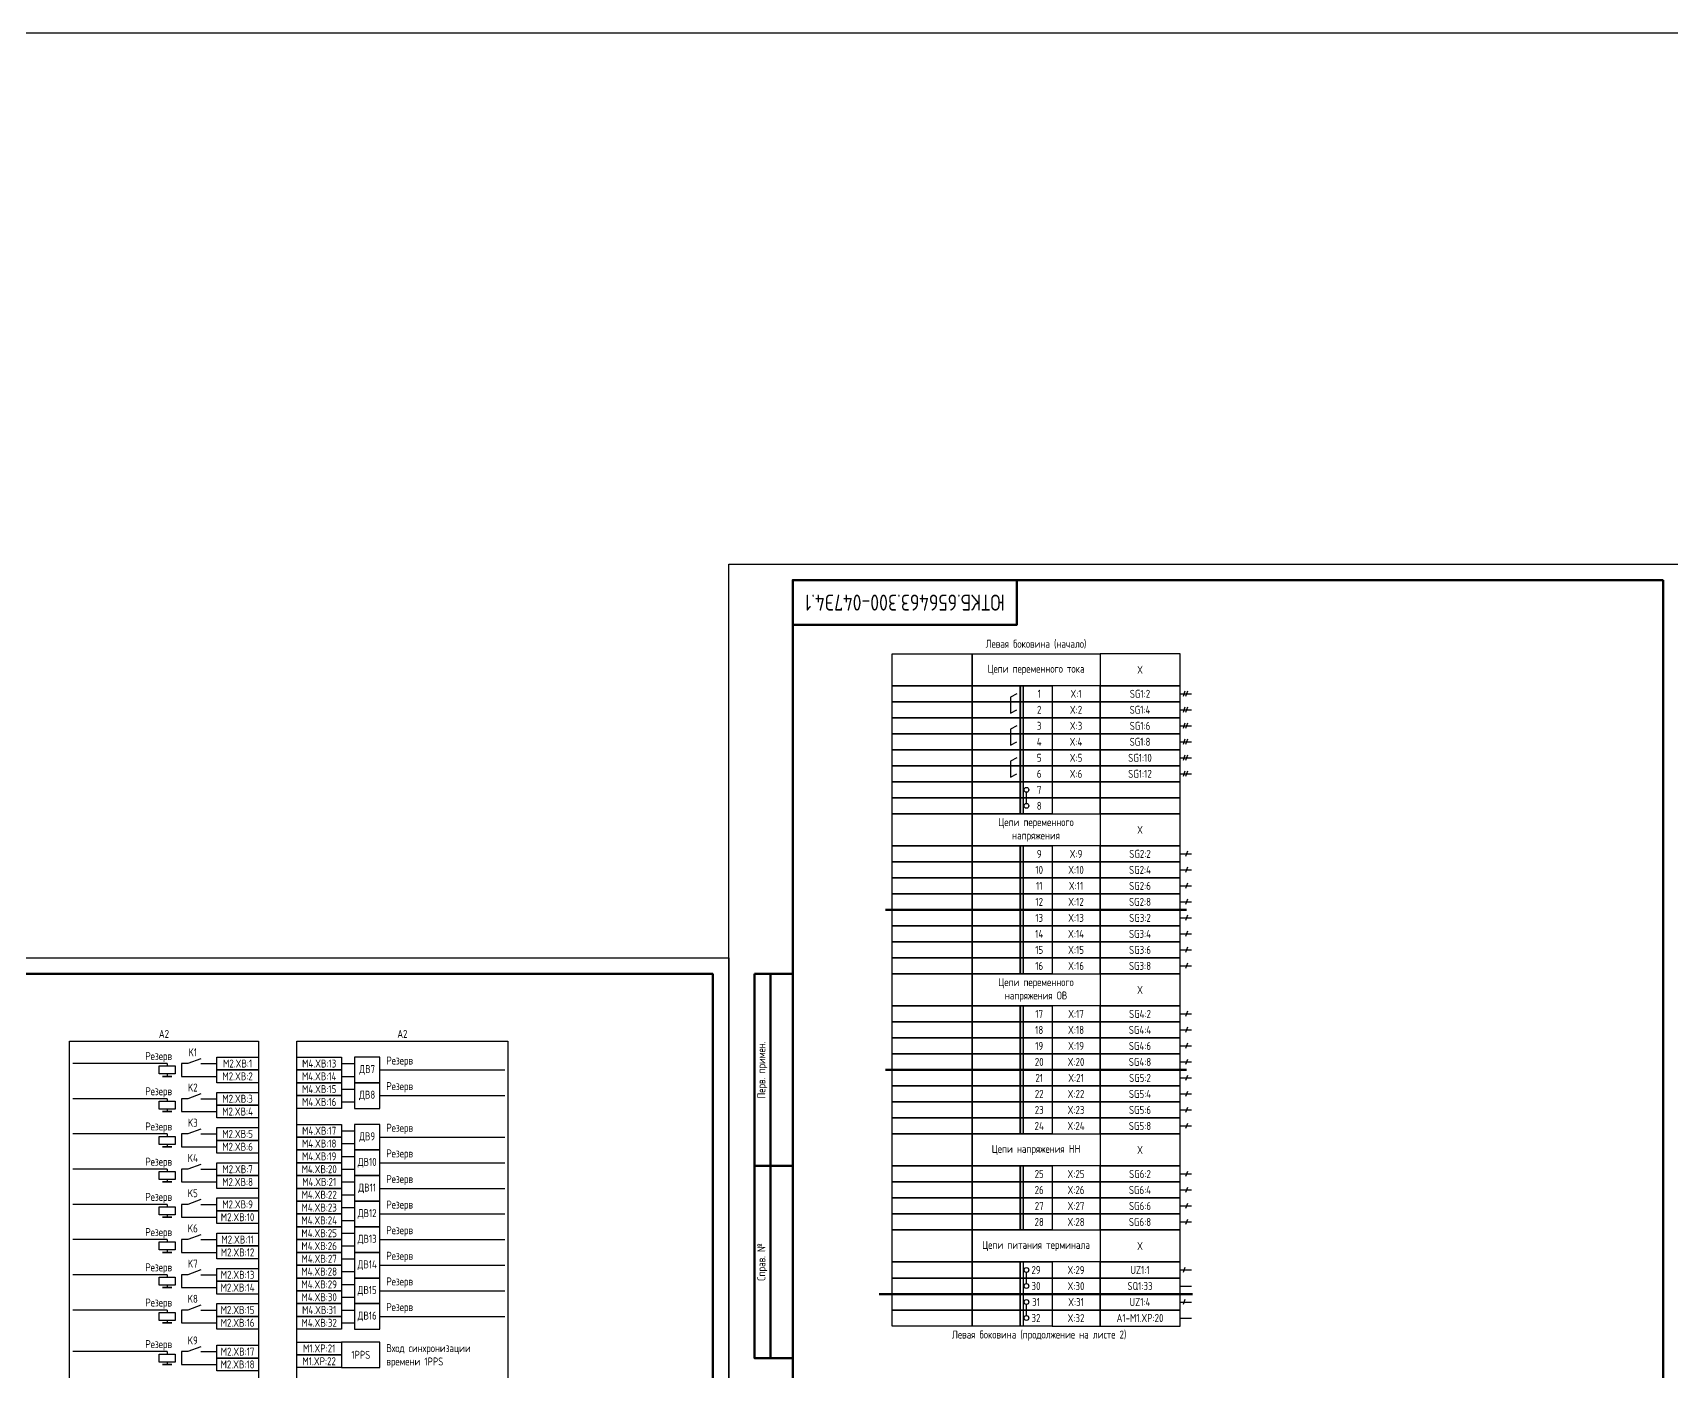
# Model space of a CAD drawing. Header units: millimetres. Extents: x -1036 to 3331, y -90 to 586.
# Drawn here: x 2302 to 2814, y 168 to 586 of the extents above; entities that cross this region are included whole.
import ezdxf

# ---------------------------------------------------------------- set-up
doc = ezdxf.new("R2010")
doc.units = ezdxf.units.MM
doc.styles.add('Gost_type_A', font='GOST_A.TTF')

# ---------------------------------------------------------------- blocks, each defined once
blk = doc.blocks.new('Формат_А3')
blk.add_lwpolyline([(-420, 297), (0, 297), (0, 0), (-420, 0)], close=True)
at = {"lineweight": 50}
blk.add_lwpolyline([(-400, 292), (-5, 292), (-5, 5), (-400, 5)], close=True, dxfattribs=at)
blk = doc.blocks.new('Штамп левый верхний')
at = {"lineweight": 50}
for points in [[(-12, 0), (-7, 0), (-7, -60), (-12, -60)], [(-7, 0), (0, 0), (0, -60), (-7, -60)], [(-12, -60), (-7, -60), (-7, -120), (-12, -120)], [(-7, -60), (0, -60), (0, -120), (-7, -120)]]:
    blk.add_lwpolyline(points, close=True, dxfattribs=at)
at = {"char_height": 2.5, "width": 60, "attachment_point": 5, "rotation": 90, "style": 'Gost_type_A'}
for s, insert in [('Перв. примен.', (-9.5, -30)), ('Справ. №', (-9.5, -90))]:
    blk.add_mtext(s, dxfattribs=dict(at, insert=insert))
blk = doc.blocks.new('Штамп угловой верхний')
at = {"lineweight": 50}
blk.add_lwpolyline([(0, 0), (70, 0), (70, -14), (0, -14)], close=True, dxfattribs=at)

msp = doc.modelspace()

# ---------------------------------------------------------------- hatches: boundary and pattern name
h = msp.add_hatch(color=256)
h.dxf.hatch_style = 1
h.paths.add_polyline_path([(2612, 382), (2611, 382), (2611, 342), (2612, 342)])
h = msp.add_hatch(color=256)
h.dxf.hatch_style = 1
h.paths.add_polyline_path([(2612, 332), (2611, 332), (2611, 292), (2612, 292)])
h = msp.add_hatch(color=256)
h.dxf.hatch_style = 1
h.paths.add_polyline_path([(2612, 282), (2611, 282), (2611, 242), (2612, 242)])
h = msp.add_hatch(color=256)
h.dxf.hatch_style = 1
h.paths.add_polyline_path([(2612, 232), (2611, 232), (2611, 212), (2612, 212)])

# ---------------------------------------------------------------- linework, layer by layer
for p, q in [((2661, 379.5), (2664.62, 379.5)), ((2662.54, 380.31), (2661.96, 378.69)), ((2663.33, 380.31), (2662.75, 378.69)), ((2661, 374.5), (2664.62, 374.5)), ((2662.54, 375.31), (2661.96, 373.69)), ((2663.33, 375.31), (2662.75, 373.69)), ((2661, 369.5), (2664.62, 369.5)), ((2662.54, 370.31), (2661.96, 368.69)), ((2663.33, 370.31), (2662.75, 368.69)), ((2661, 364.5), (2664.62, 364.5)), ((2662.54, 365.31), (2661.96, 363.69)), ((2663.33, 365.31), (2662.75, 363.69)), ((2661, 359.5), (2664.62, 359.5)), ((2662.54, 360.31), (2661.96, 358.69)), ((2663.33, 360.31), (2662.75, 358.69)), ((2661, 354.5), (2664.62, 354.5)), ((2662.54, 355.31), (2661.96, 353.69)), ((2663.33, 355.31), (2662.75, 353.69)), ((2613, 345.25), (2613, 348.75)), ((2661, 329.5), (2664.62, 329.5)), ((2663.33, 330.31), (2662.75, 328.69)), ((2661, 324.5), (2664.62, 324.5)), ((2663.33, 325.31), (2662.75, 323.69)), ((2661, 319.5), (2664.62, 319.5)), ((2663.33, 320.31), (2662.75, 318.69)), ((2661, 314.5), (2664.62, 314.5)), ((2663.33, 315.31), (2662.75, 313.69)), ((2661, 309.5), (2664.62, 309.5)), ((2663.33, 310.31), (2662.75, 308.69)), ((2661, 304.5), (2664.62, 304.5)), ((2663.33, 305.31), (2662.75, 303.69)), ((2661, 299.5), (2664.62, 299.5)), ((2663.33, 300.31), (2662.75, 298.69)), ((2661, 294.5), (2664.62, 294.5)), ((2663.33, 295.31), (2662.75, 293.69)), ((2661, 279.5), (2664.62, 279.5)), ((2663.33, 280.31), (2662.75, 278.69)), ((2661, 274.5), (2664.62, 274.5)), ((2663.33, 275.31), (2662.75, 273.69)), ((2661, 269.5), (2664.62, 269.5)), ((2663.33, 270.31), (2662.75, 268.69)), ((2344.5, 264), (2315, 264)), ((2344.5, 264), (2344.5, 263.25)), ((2399, 264), (2403, 264)), ((2411, 262), (2450, 262)), ((2661, 264.5), (2664.62, 264.5)), ((2663.33, 265.31), (2662.75, 263.69)), ((2344.5, 260.75), (2344.5, 260)), ((2399, 260), (2403, 260)), ((2399, 256), (2403, 256)), ((2661, 259.5), (2664.62, 259.5)), ((2663.33, 260.31), (2662.75, 258.69)), ((2344.5, 253), (2315, 253)), ((2344.5, 253), (2344.5, 252.25)), ((2399, 252), (2403, 252)), ((2411, 254), (2450, 254)), ((2661, 254.5), (2664.62, 254.5)), ((2663.33, 255.31), (2662.75, 253.69)), ((2344.5, 249.75), (2344.5, 249)), ((2661, 249.5), (2664.62, 249.5)), ((2663.33, 250.31), (2662.75, 248.69)), ((2344.5, 242), (2315, 242)), ((2344.5, 242), (2344.5, 241.25)), ((2399, 243), (2403, 243)), ((2411, 241), (2450, 241)), ((2661, 244.5), (2664.62, 244.5)), ((2663.33, 245.31), (2662.75, 243.69)), ((2344.5, 238.75), (2344.5, 238)), ((2399, 239), (2403, 239)), ((2344.5, 231), (2315, 231)), ((2344.5, 231), (2344.5, 230.25)), ((2399, 235), (2403, 235)), ((2399, 231), (2403, 231)), ((2411, 233), (2450, 233)), ((2344.5, 227.75), (2344.5, 227)), ((2399, 227), (2403, 227)), ((2661, 229.5), (2664.62, 229.5)), ((2663.33, 230.31), (2662.75, 228.69)), ((2663.33, 225.31), (2662.75, 223.69)), ((2399, 223), (2403, 223)), ((2411, 225), (2450, 225)), ((2661, 224.5), (2664.62, 224.5)), ((2663.33, 220.31), (2662.75, 218.69)), ((2344.5, 220), (2315, 220)), ((2344.5, 220), (2344.5, 219.25)), ((2344.5, 216.75), (2344.5, 216)), ((2399, 219), (2403, 219)), ((2411, 217), (2450, 217)), ((2661, 219.5), (2664.62, 219.5)), ((2663.33, 215.31), (2662.75, 213.69)), ((2399, 215), (2403, 215)), ((2399, 211), (2403, 211)), ((2661, 214.5), (2664.62, 214.5)), ((2344.5, 209), (2315, 209)), ((2344.5, 209), (2344.5, 208.25)), ((2344.5, 205.75), (2344.5, 205)), ((2399, 207), (2403, 207)), ((2411, 209), (2450, 209)), ((2399, 203), (2403, 203)), ((2411, 201), (2450, 201)), ((2662.54, 200.31), (2661.96, 198.69)), ((2344.5, 198), (2315, 198)), ((2344.5, 198), (2344.5, 197.25)), ((2344.5, 194.75), (2344.5, 194)), ((2399, 199), (2403, 199)), ((2399, 195), (2403, 195)), ((2661, 199.5), (2664.62, 199.5)), ((2399, 191), (2403, 191)), ((2411, 193), (2450, 193)), ((2661, 194.5), (2664.62, 194.5)), ((2661, 189.5), (2664.62, 189.5)), ((2662.54, 190.31), (2661.96, 188.69)), ((2344.5, 187), (2315, 187)), ((2344.5, 187), (2344.5, 186.25)), ((2399, 187), (2403, 187)), ((2411, 185), (2450, 185)), ((2661, 184.5), (2664.62, 184.5)), ((2344.5, 183.75), (2344.5, 183)), ((2399, 183), (2403, 183)), ((2344.5, 174), (2315, 174)), ((2344.5, 174), (2344.5, 173.25)), ((2344.5, 170.75), (2344.5, 170))]:
    msp.add_line(p, q)
at = {"lineweight": 50}
for p, q in [((2569, 312), (2663, 312)), ((2569, 262), (2663, 262))]:
    msp.add_line(p, q, dxfattribs=at)
at = {"ltscale": 1.08}
for p, q in [((2351, 264), (2349, 264)), ((2349, 264), (2349, 260)), ((2355, 264), (2360, 264)), ((2349, 260), (2360, 260)), ((2351, 253), (2349, 253)), ((2349, 253), (2349, 249)), ((2355, 253), (2360, 253)), ((2349, 249), (2360, 249)), ((2351, 242), (2349, 242)), ((2349, 242), (2349, 238)), ((2355, 242), (2360, 242)), ((2349, 238), (2360, 238)), ((2351, 231), (2349, 231)), ((2349, 231), (2349, 227)), ((2355, 231), (2360, 231)), ((2349, 227), (2360, 227)), ((2351, 220), (2349, 220)), ((2349, 220), (2349, 216)), ((2349, 216), (2360, 216)), ((2355, 220), (2360, 220)), ((2351, 209), (2349, 209)), ((2349, 209), (2349, 205)), ((2349, 205), (2360, 205)), ((2355, 209), (2360, 209)), ((2351, 198), (2349, 198)), ((2349, 198), (2349, 194)), ((2355, 198), (2360, 198)), ((2349, 194), (2360, 194)), ((2351, 187), (2349, 187)), ((2349, 187), (2349, 183)), ((2355, 187), (2360, 187)), ((2349, 183), (2360, 183)), ((2351, 174), (2349, 174)), ((2349, 174), (2349, 170)), ((2349, 170), (2360, 170)), ((2355, 174), (2360, 174))]:
    msp.add_line(p, q, dxfattribs=at)
at = {"ltscale": 4.32}
for p, q in [((2355, 265.5), (2351, 264)), ((2355, 254.5), (2351, 253)), ((2355, 243.5), (2351, 242)), ((2355, 232.5), (2351, 231)), ((2355, 221.5), (2351, 220)), ((2355, 210.5), (2351, 209)), ((2355, 199.5), (2351, 198)), ((2355, 188.5), (2351, 187)), ((2355, 175.5), (2351, 174))]:
    msp.add_line(p, q, dxfattribs=at)
at = {"lineweight": -2}
for p, q in [((2613, 195.25), (2613, 198.75)), ((2613, 185.25), (2613, 188.75))]:
    msp.add_line(p, q, dxfattribs=at)
at = {"linetype": 'ByBlock', "lineweight": 60}
msp.add_line((2566.95, 192), (2664.87, 192), dxfattribs=at)
for points in [[(-1036, 586), (3331, 586), (3331, -90), (-1036, -90)], [(2817, 420), (2817, 0), (2520, 0), (2520, 420)], [(2571, 392), (2596, 392), (2596, 382), (2571, 382)], [(2596, 392), (2636, 392), (2636, 382), (2596, 382)], [(2661, 392), (2636, 392), (2636, 382), (2661, 382)], [(2571, 382), (2596, 382), (2596, 377), (2571, 377)], [(2596, 382), (2611, 382), (2611, 377), (2596, 377)], [(2611, 382), (2621, 382), (2621, 377), (2611, 377)], [(2636, 382), (2621, 382), (2621, 377), (2636, 377)], [(2661, 382), (2636, 382), (2636, 377), (2661, 377)], [(2571, 377), (2596, 377), (2596, 372), (2571, 372)], [(2596, 377), (2611, 377), (2611, 372), (2596, 372)], [(2611, 377), (2621, 377), (2621, 372), (2611, 372)], [(2636, 377), (2621, 377), (2621, 372), (2636, 372)], [(2661, 377), (2636, 377), (2636, 372), (2661, 372)], [(2571, 372), (2596, 372), (2596, 367), (2571, 367)], [(2596, 372), (2611, 372), (2611, 367), (2596, 367)], [(2611, 372), (2621, 372), (2621, 367), (2611, 367)], [(2636, 372), (2621, 372), (2621, 367), (2636, 367)], [(2661, 372), (2636, 372), (2636, 367), (2661, 367)], [(2571, 367), (2596, 367), (2596, 362), (2571, 362)], [(2596, 367), (2611, 367), (2611, 362), (2596, 362)], [(2611, 367), (2621, 367), (2621, 362), (2611, 362)], [(2636, 367), (2621, 367), (2621, 362), (2636, 362)], [(2661, 367), (2636, 367), (2636, 362), (2661, 362)], [(2571, 362), (2596, 362), (2596, 357), (2571, 357)], [(2596, 362), (2611, 362), (2611, 357), (2596, 357)], [(2611, 362), (2621, 362), (2621, 357), (2611, 357)], [(2636, 362), (2621, 362), (2621, 357), (2636, 357)], [(2661, 362), (2636, 362), (2636, 357), (2661, 357)], [(2571, 357), (2596, 357), (2596, 352), (2571, 352)], [(2596, 357), (2611, 357), (2611, 352), (2596, 352)], [(2611, 357), (2621, 357), (2621, 352), (2611, 352)], [(2636, 357), (2621, 357), (2621, 352), (2636, 352)], [(2661, 357), (2636, 357), (2636, 352), (2661, 352)], [(2571, 352), (2596, 352), (2596, 347), (2571, 347)], [(2596, 352), (2611, 352), (2611, 347), (2596, 347)], [(2611, 352), (2621, 352), (2621, 347), (2611, 347)], [(2636, 352), (2621, 352), (2621, 347), (2636, 347)], [(2661, 352), (2636, 352), (2636, 347), (2661, 347)], [(2571, 347), (2596, 347), (2596, 342), (2571, 342)], [(2596, 347), (2611, 347), (2611, 342), (2596, 342)], [(2611, 347), (2621, 347), (2621, 342), (2611, 342)], [(2636, 347), (2621, 347), (2621, 342), (2636, 342)], [(2661, 347), (2636, 347), (2636, 342), (2661, 342)], [(2571, 342), (2596, 342), (2596, 332), (2571, 332)], [(2596, 342), (2636, 342), (2636, 332), (2596, 332)], [(2661, 342), (2636, 342), (2636, 332), (2661, 332)], [(2571, 332), (2596, 332), (2596, 327), (2571, 327)], [(2596, 332), (2611, 332), (2611, 327), (2596, 327)], [(2611, 332), (2621, 332), (2621, 327), (2611, 327)], [(2636, 332), (2621, 332), (2621, 327), (2636, 327)], [(2661, 332), (2636, 332), (2636, 327), (2661, 327)], [(2571, 327), (2596, 327), (2596, 322), (2571, 322)], [(2596, 327), (2611, 327), (2611, 322), (2596, 322)], [(2611, 327), (2621, 327), (2621, 322), (2611, 322)], [(2636, 327), (2621, 327), (2621, 322), (2636, 322)], [(2661, 327), (2636, 327), (2636, 322), (2661, 322)], [(2571, 322), (2596, 322), (2596, 317), (2571, 317)], [(2596, 322), (2611, 322), (2611, 317), (2596, 317)], [(2611, 322), (2621, 322), (2621, 317), (2611, 317)], [(2636, 322), (2621, 322), (2621, 317), (2636, 317)], [(2661, 322), (2636, 322), (2636, 317), (2661, 317)], [(2571, 317), (2596, 317), (2596, 312), (2571, 312)], [(2596, 317), (2611, 317), (2611, 312), (2596, 312)], [(2611, 317), (2621, 317), (2621, 312), (2611, 312)], [(2636, 317), (2621, 317), (2621, 312), (2636, 312)], [(2661, 317), (2636, 317), (2636, 312), (2661, 312)], [(2571, 312), (2596, 312), (2596, 307), (2571, 307)], [(2596, 312), (2611, 312), (2611, 307), (2596, 307)], [(2611, 312), (2621, 312), (2621, 307), (2611, 307)], [(2636, 312), (2621, 312), (2621, 307), (2636, 307)], [(2661, 312), (2636, 312), (2636, 307), (2661, 307)], [(2571, 307), (2596, 307), (2596, 302), (2571, 302)], [(2596, 307), (2611, 307), (2611, 302), (2596, 302)], [(2611, 307), (2621, 307), (2621, 302), (2611, 302)], [(2636, 307), (2621, 307), (2621, 302), (2636, 302)], [(2661, 307), (2636, 307), (2636, 302), (2661, 302)], [(2571, 302), (2596, 302), (2596, 297), (2571, 297)], [(2571, 297), (2596, 297), (2596, 292), (2571, 292)], [(2596, 302), (2611, 302), (2611, 297), (2596, 297)], [(2596, 297), (2611, 297), (2611, 292), (2596, 292)], [(2611, 302), (2621, 302), (2621, 297), (2611, 297)], [(2611, 297), (2621, 297), (2621, 292), (2611, 292)], [(2636, 302), (2621, 302), (2621, 297), (2636, 297)], [(2636, 297), (2621, 297), (2621, 292), (2636, 292)], [(2661, 302), (2636, 302), (2636, 297), (2661, 297)], [(2661, 297), (2636, 297), (2636, 292), (2661, 292)], [(2571, 292), (2596, 292), (2596, 282), (2571, 282)], [(2596, 292), (2636, 292), (2636, 282), (2596, 282)], [(2661, 292), (2636, 292), (2636, 282), (2661, 282)], [(2571, 282), (2596, 282), (2596, 277), (2571, 277)], [(2596, 282), (2611, 282), (2611, 277), (2596, 277)], [(2611, 282), (2621, 282), (2621, 277), (2611, 277)], [(2636, 282), (2621, 282), (2621, 277), (2636, 277)], [(2661, 282), (2636, 282), (2636, 277), (2661, 277)], [(2571, 277), (2596, 277), (2596, 272), (2571, 272)], [(2596, 277), (2611, 277), (2611, 272), (2596, 272)], [(2611, 277), (2621, 277), (2621, 272), (2611, 272)], [(2636, 277), (2621, 277), (2621, 272), (2636, 272)], [(2661, 277), (2636, 277), (2636, 272), (2661, 272)], [(2571, 272), (2596, 272), (2596, 267), (2571, 267)], [(2596, 272), (2611, 272), (2611, 267), (2596, 267)], [(2611, 272), (2621, 272), (2621, 267), (2611, 267)], [(2636, 272), (2621, 272), (2621, 267), (2636, 267)], [(2661, 272), (2636, 272), (2636, 267), (2661, 267)], [(2314, 271), (2373, 271), (2373, 28), (2314, 28)], [(2385, 271), (2451, 271), (2451, 148), (2385, 148)], [(2571, 267), (2596, 267), (2596, 262), (2571, 262)], [(2596, 267), (2611, 267), (2611, 262), (2596, 262)], [(2611, 267), (2621, 267), (2621, 262), (2611, 262)], [(2636, 267), (2621, 267), (2621, 262), (2636, 262)], [(2661, 267), (2636, 267), (2636, 262), (2661, 262)], [(2347, 263.25), (2347, 260.75), (2342, 260.75), (2342, 263.25)], [(2360, 266), (2373, 266), (2373, 262), (2360, 262)], [(2360, 262), (2373, 262), (2373, 258), (2360, 258)], [(2385, 266), (2399, 266), (2399, 262), (2385, 262)], [(2385, 262), (2399, 262), (2399, 258), (2385, 258)], [(2571, 262), (2596, 262), (2596, 257), (2571, 257)], [(2596, 262), (2611, 262), (2611, 257), (2596, 257)], [(2611, 262), (2621, 262), (2621, 257), (2611, 257)], [(2636, 262), (2621, 262), (2621, 257), (2636, 257)], [(2661, 262), (2636, 262), (2636, 257), (2661, 257)], [(2346, 260), (2343, 260)], [(2385, 258), (2399, 258), (2399, 254), (2385, 254)], [(2571, 257), (2596, 257), (2596, 252), (2571, 252)], [(2596, 257), (2611, 257), (2611, 252), (2596, 252)], [(2611, 257), (2621, 257), (2621, 252), (2611, 252)], [(2636, 257), (2621, 257), (2621, 252), (2636, 252)], [(2661, 257), (2636, 257), (2636, 252), (2661, 252)], [(2347, 252.25), (2347, 249.75), (2342, 249.75), (2342, 252.25)], [(2360, 255), (2373, 255), (2373, 251), (2360, 251)], [(2360, 251), (2373, 251), (2373, 247), (2360, 247)], [(2385, 254), (2399, 254), (2399, 250), (2385, 250)], [(2571, 252), (2596, 252), (2596, 247), (2571, 247)], [(2596, 252), (2611, 252), (2611, 247), (2596, 247)], [(2611, 252), (2621, 252), (2621, 247), (2611, 247)], [(2636, 252), (2621, 252), (2621, 247), (2636, 247)], [(2661, 252), (2636, 252), (2636, 247), (2661, 247)], [(2346, 249), (2343, 249)], [(2571, 247), (2596, 247), (2596, 242), (2571, 242)], [(2596, 247), (2611, 247), (2611, 242), (2596, 242)], [(2611, 247), (2621, 247), (2621, 242), (2611, 242)], [(2636, 247), (2621, 247), (2621, 242), (2636, 242)], [(2661, 247), (2636, 247), (2636, 242), (2661, 242)], [(2347, 241.25), (2347, 238.75), (2342, 238.75), (2342, 241.25)], [(2360, 244), (2373, 244), (2373, 240), (2360, 240)], [(2385, 245), (2399, 245), (2399, 241), (2385, 241)], [(2385, 241), (2399, 241), (2399, 237), (2385, 237)], [(2571, 242), (2596, 242), (2596, 232), (2571, 232)], [(2596, 242), (2636, 242), (2636, 232), (2596, 232)], [(2661, 242), (2636, 242), (2636, 232), (2661, 232)], [(2346, 238), (2343, 238)], [(2360, 240), (2373, 240), (2373, 236), (2360, 236)], [(2385, 237), (2399, 237), (2399, 233), (2385, 233)], [(2360, 233), (2373, 233), (2373, 229), (2360, 229)], [(2385, 233), (2399, 233), (2399, 229), (2385, 229)], [(2571, 232), (2596, 232), (2596, 227), (2571, 227)], [(2596, 232), (2611, 232), (2611, 227), (2596, 227)], [(2611, 232), (2621, 232), (2621, 227), (2611, 227)], [(2636, 232), (2621, 232), (2621, 227), (2636, 227)], [(2661, 232), (2636, 232), (2636, 227), (2661, 227)], [(2347, 230.25), (2347, 227.75), (2342, 227.75), (2342, 230.25)], [(2346, 227), (2343, 227)], [(2360, 229), (2373, 229), (2373, 225), (2360, 225)], [(2385, 229), (2399, 229), (2399, 225), (2385, 225)], [(2571, 227), (2596, 227), (2596, 222), (2571, 222)], [(2596, 227), (2611, 227), (2611, 222), (2596, 222)], [(2611, 227), (2621, 227), (2621, 222), (2611, 222)], [(2636, 227), (2621, 227), (2621, 222), (2636, 222)], [(2661, 227), (2636, 227), (2636, 222), (2661, 222)], [(2360, 222), (2373, 222), (2373, 218), (2360, 218)], [(2385, 225), (2399, 225), (2399, 221), (2385, 221)], [(2385, 221), (2399, 221), (2399, 217), (2385, 217)], [(2571, 222), (2596, 222), (2596, 217), (2571, 217)], [(2596, 222), (2611, 222), (2611, 217), (2596, 217)], [(2611, 222), (2621, 222), (2621, 217), (2611, 217)], [(2636, 222), (2621, 222), (2621, 217), (2636, 217)], [(2661, 222), (2636, 222), (2636, 217), (2661, 217)], [(2347, 219.25), (2347, 216.75), (2342, 216.75), (2342, 219.25)], [(2346, 216), (2343, 216)], [(2360, 218), (2373, 218), (2373, 214), (2360, 214)], [(2385, 217), (2399, 217), (2399, 213), (2385, 213)], [(2571, 217), (2596, 217), (2596, 212), (2571, 212)], [(2596, 217), (2611, 217), (2611, 212), (2596, 212)], [(2611, 217), (2621, 217), (2621, 212), (2611, 212)], [(2636, 217), (2621, 217), (2621, 212), (2636, 212)], [(2661, 217), (2636, 217), (2636, 212), (2661, 212)], [(2360, 211), (2373, 211), (2373, 207), (2360, 207)], [(2385, 213), (2399, 213), (2399, 209), (2385, 209)], [(2571, 212), (2596, 212), (2596, 202), (2571, 202)], [(2596, 212), (2636, 212), (2636, 202), (2596, 202)], [(2661, 212), (2636, 212), (2636, 202), (2661, 202)], [(2347, 208.25), (2347, 205.75), (2342, 205.75), (2342, 208.25)], [(2346, 205), (2343, 205)], [(2360, 207), (2373, 207), (2373, 203), (2360, 203)], [(2385, 209), (2399, 209), (2399, 205), (2385, 205)], [(2385, 205), (2399, 205), (2399, 201), (2385, 201)], [(2360, 200), (2373, 200), (2373, 196), (2360, 196)], [(2385, 201), (2399, 201), (2399, 197), (2385, 197)], [(2571, 202), (2596, 202), (2596, 197), (2571, 197)], [(2596, 202), (2611, 202), (2611, 197), (2596, 197)], [(2611, 202), (2621, 202), (2621, 197), (2611, 197)], [(2611, 202), (2612, 202), (2612, 182), (2611, 182)], [(2636, 202), (2621, 202), (2621, 197), (2636, 197)], [(2661, 202), (2636, 202), (2636, 197), (2661, 197)], [(2347, 197.25), (2347, 194.75), (2342, 194.75), (2342, 197.25)], [(2360, 196), (2373, 196), (2373, 192), (2360, 192)], [(2385, 197), (2399, 197), (2399, 193), (2385, 193)], [(2571, 197), (2596, 197), (2596, 192), (2571, 192)], [(2596, 197), (2611, 197), (2611, 192), (2596, 192)], [(2611, 197), (2621, 197), (2621, 192), (2611, 192)], [(2636, 197), (2621, 197), (2621, 192), (2636, 192)], [(2661, 197), (2636, 197), (2636, 192), (2661, 192)], [(2346, 194), (2343, 194)], [(2385, 193), (2399, 193), (2399, 189), (2385, 189)], [(2571, 192), (2596, 192), (2596, 187), (2571, 187)], [(2596, 192), (2611, 192), (2611, 187), (2596, 187)], [(2611, 192), (2621, 192), (2621, 187), (2611, 187)], [(2636, 192), (2621, 192), (2621, 187), (2636, 187)], [(2661, 192), (2636, 192), (2636, 187), (2661, 187)], [(2347, 186.25), (2347, 183.75), (2342, 183.75), (2342, 186.25)], [(2360, 189), (2373, 189), (2373, 185), (2360, 185)], [(2360, 185), (2373, 185), (2373, 181), (2360, 181)], [(2385, 189), (2399, 189), (2399, 185), (2385, 185)], [(2385, 185), (2399, 185), (2399, 181), (2385, 181)], [(2571, 187), (2596, 187), (2596, 182), (2571, 182)], [(2596, 187), (2611, 187), (2611, 182), (2596, 182)], [(2611, 187), (2621, 187), (2621, 182), (2611, 182)], [(2636, 187), (2621, 187), (2621, 182), (2636, 182)], [(2661, 187), (2636, 187), (2636, 182), (2661, 182)], [(2346, 183), (2343, 183)], [(2360, 176), (2373, 176), (2373, 172), (2360, 172)], [(2385, 177), (2399, 177), (2399, 173), (2385, 173)], [(2347, 173.25), (2347, 170.75), (2342, 170.75), (2342, 173.25)], [(2346, 170), (2343, 170)], [(2360, 172), (2373, 172), (2373, 168), (2360, 168)], [(2385, 173), (2399, 173), (2399, 169), (2385, 169)]]:
    msp.add_lwpolyline(points, close=True)
at = {"lineweight": 50}
msp.add_lwpolyline([(2812, 415), (2812, 5), (2540, 5), (2540, 415)], close=True, dxfattribs=at)
for points in [[(2610, 379.5), (2608, 378.5), (2608, 373.5), (2610, 374.5)], [(2611, 342), (2611, 382), (2612, 382), (2612, 342)], [(2610, 369.5), (2608, 368.5), (2608, 363.5), (2610, 364.5)], [(2610, 359.5), (2608, 358.5), (2608, 353.5), (2610, 354.5)], [(2611, 292), (2611, 332), (2612, 332), (2612, 292)], [(2611, 242), (2611, 282), (2612, 282), (2612, 242)], [(2611, 212), (2611, 232), (2612, 232), (2612, 212)]]:
    msp.add_lwpolyline(points)
at = {"ltscale": 4}
for points in [[(2403, 258), (2411, 258), (2411, 266), (2403, 266)], [(2403, 250), (2411, 250), (2411, 258), (2403, 258)], [(2403, 237), (2411, 237), (2411, 245), (2403, 245)], [(2403, 229), (2411, 229), (2411, 237), (2403, 237)], [(2403, 221), (2411, 221), (2411, 229), (2403, 229)], [(2403, 213), (2411, 213), (2411, 221), (2403, 221)], [(2403, 205), (2411, 205), (2411, 213), (2403, 213)], [(2403, 197), (2411, 197), (2411, 205), (2403, 205)], [(2403, 189), (2411, 189), (2411, 197), (2403, 197)], [(2403, 181), (2411, 181), (2411, 189), (2403, 189)], [(2399, 169), (2411, 169), (2411, 177), (2399, 177)]]:
    msp.add_lwpolyline(points, close=True, dxfattribs=at)
for centre in [(2613, 349.5), (2613, 344.5)]:
    msp.add_circle(centre, 0.75)
at = {"lineweight": -2}
for centre in [(2613, 199.5), (2613, 194.5), (2613, 189.5), (2613, 184.5)]:
    msp.add_circle(centre, 0.75, dxfattribs=at)

# ---------------------------------------------------------------- block references
msp.add_blockref('Штамп угловой верхний', (2540, 415))
at = {"color": 1}
for name, p in [('Формат_А3', (2520, 0)), ('Штамп левый верхний', (2540, 292))]:
    msp.add_blockref(name, p, dxfattribs=at)

# ---------------------------------------------------------------- texts
at = {"insert": (2575, 408), "char_height": 5, "width": 70, "attachment_point": 5, "rotation": 180, "style": 'Gost_type_A'}
msp.add_mtext('ЮТКБ.656463.300-047Э4.1', dxfattribs=at)
at = {"char_height": 2.5, "style": 'Gost_type_A'}
for s, insert, width, attachment_point in [('Левая боковина (начало)', (2616, 395), 90, 5), ('Цепи переменного тока', (2616, 387), 40, 5), ('X', (2648.5, 387), 25, 5), ('SG1:2', (2648.5, 379.5), 25, 5), ('SG1:4', (2648.5, 374.5), 25, 5), ('SG1:6', (2648.5, 369.5), 25, 5), ('SG1:8', (2648.5, 364.5), 25, 5), ('SG1:10', (2648.5, 359.5), 25, 5), ('SG1:12', (2648.5, 354.5), 25, 5), ('Цепи переменного\\Pнапряжения', (2616, 337), 40, 5), ('X', (2648.5, 337), 25, 5), ('SG2:2', (2648.5, 329.5), 25, 5), ('SG2:4', (2648.5, 324.5), 25, 5), ('SG2:6', (2648.5, 319.5), 25, 5), ('SG2:8', (2648.5, 314.5), 25, 5), ('SG3:2', (2648.5, 309.5), 25, 5), ('SG3:4', (2648.5, 304.5), 25, 5), ('SG3:6', (2648.5, 299.5), 25, 5), ('SG3:8', (2648.5, 294.5), 25, 5), ('Цепи переменного\\Pнапряжения ОВ', (2616, 287), 40, 5), ('X', (2648.5, 287), 25, 5), ('SG4:2', (2648.5, 279.5), 25, 5), ('SG4:4', (2648.5, 274.5), 25, 5), ('Резерв', (2346, 266), 31.0015, 6), ('K1', (2352.5, 267.5), 5, 5), ('SG4:6', (2648.5, 269.5), 25, 5), ('M2.XВ:2', (2366.5, 260), 13, 5), ('M2.XВ:1', (2366.5, 264), 13, 5), ('M4.XВ:14', (2392, 260), 14, 5), ('M4.XВ:13', (2392, 264), 14, 5), ('ДВ7', (2407, 262), 7.9998, 5), ('Резерв', (2413, 263), 33.6483, 7), ('SG4:8', (2648.5, 264.5), 25, 5), ('Резерв', (2346, 255), 31.0015, 6), ('K2', (2352.5, 256.5), 5, 5), ('M4.XВ:15', (2392, 256), 14, 5), ('Резерв', (2413, 255), 29.1657, 7), ('SG5:2', (2648.5, 259.5), 25, 5), ('M2.XВ:3', (2366.5, 253), 13, 5), ('M4.XВ:16', (2392, 252), 14, 5), ('ДВ8', (2407, 254), 7.9998, 5), ('SG5:4', (2648.5, 254.5), 25, 5), ('K3', (2352.5, 245.5), 5, 5), ('M2.XВ:4', (2366.5, 249), 13, 5), ('SG5:6', (2648.5, 249.5), 25, 5), ('Резерв', (2346, 244), 31.0015, 6), ('M2.XВ:5', (2366.5, 242), 13, 5), ('M4.XВ:17', (2392, 243), 14, 5), ('ДВ9', (2407, 241), 7.9998, 5), ('Резерв', (2413, 242), 27.8465, 7), ('SG5:8', (2648.5, 244.5), 25, 5), ('K4', (2352.5, 234.5), 5, 5), ('M2.XВ:6', (2366.5, 238), 13, 5), ('M4.XВ:18', (2392, 239), 14, 5), ('M4.XВ:19', (2392, 235), 14, 5), ('Резерв', (2413, 234), 27.8465, 7), ('Цепи напряжения НН ', (2616, 237), 40, 5), ('X', (2648.5, 237), 25, 5), ('Резерв', (2346, 233), 31.0015, 6), ('M2.XВ:7', (2366.5, 231), 13, 5), ('M4.XВ:20', (2392, 231), 14, 5), ('ДВ10', (2407, 233), 7.9998, 5), ('SG6:2', (2648.5, 229.5), 25, 5), ('M2.XВ:8', (2366.5, 227), 13, 5), ('M4.XВ:21', (2392, 227), 14, 5), ('ДВ11', (2407, 225), 7.9998, 5), ('Резерв', (2413, 226), 27.8465, 7), ('SG6:4', (2648.5, 224.5), 25, 5), ('Резерв', (2346, 222), 31.0015, 6), ('K5', (2352.5, 223.5), 5, 5), ('M2.XВ:9', (2366.5, 220), 13, 5), ('M4.XВ:23', (2392, 219), 14, 5), ('M4.XВ:22', (2392, 223), 14, 5), ('Резерв', (2413, 218), 27.8465, 7), ('SG6:6', (2648.5, 219.5), 25, 5), ('M2.XВ:10', (2366.5, 216), 13, 5), ('M4.XВ:24', (2392, 215), 14, 5), ('ДВ12', (2407, 217), 7.9998, 5), ('SG6:8', (2648.5, 214.5), 25, 5), ('Резерв', (2346, 211), 31.0015, 6), ('K6', (2352.5, 212.5), 5, 5), ('M2.XВ:11', (2366.5, 209), 13, 5), ('M4.XВ:25', (2392, 211), 14, 5), ('ДВ13', (2407, 209), 7.9998, 5), ('Резерв', (2413, 210), 27.8465, 7), ('M2.XВ:12', (2366.5, 205), 13, 5), ('M4.XВ:26', (2392, 207), 14, 5), ('Резерв', (2413, 202), 27.8465, 7), ('Цепи питания терминала', (2616, 207), 40, 5), ('X', (2648.5, 207), 25, 5), ('Резерв', (2346, 200), 31.0015, 6), ('K7', (2352.5, 201.5), 5, 5), ('M4.XВ:28', (2392, 199), 14, 5), ('M4.XВ:27', (2392, 203), 14, 5), ('ДВ14', (2407, 201), 7.9998, 5), ('UZ1:1', (2648.5, 199.5), 25, 5), ('M2.XВ:14', (2366.5, 194), 13, 5), ('M2.XВ:13', (2366.5, 198), 13, 5), ('M4.XВ:29', (2392, 195), 14, 5), ('Резерв', (2413, 194), 27.8465, 7), ('SQ1:33', (2648.5, 194.5), 25, 5), ('Резерв', (2346, 189), 31.0015, 6), ('K8', (2352.5, 190.5), 5, 5), ('M4.XВ:30', (2392, 191), 14, 5), ('ДВ15', (2407, 193), 7.9998, 5), ('UZ1:4', (2648.5, 189.5), 25, 5), ('M2.XВ:15', (2366.5, 187), 13, 5), ('M4.XВ:31', (2392, 187), 14, 5), ('ДВ16', (2407, 185), 7.9998, 5), ('Резерв', (2413, 186), 27.8465, 7), ('A1-M1.XP:20', (2648.5, 184.5), 25, 5), ('M2.XВ:16', (2366.5, 183), 13, 5), ('M4.XВ:32', (2392, 183), 14, 5), ('Левая боковина (продолжение на листе 2)', (2617, 179), 90, 5), ('Резерв', (2346, 176), 31.0015, 6), ('K9', (2352.5, 177.5), 5, 5), ('M2.XВ:17', (2366.5, 174), 13, 5), ('M1.XP:21', (2392, 175), 14, 5), ('1PPS', (2405, 173), 12, 5), ('Вход синхронизации\\Pвремени 1PPS', (2413, 169), 35.9749, 7), ('M2.XВ:18', (2366.5, 170), 13, 5), ('M1.XP:22', (2392, 171), 14, 5)]:
    msp.add_mtext(s, dxfattribs=dict(at, insert=insert, width=width, attachment_point=attachment_point))
at = {"ltscale": 10, "char_height": 2.5, "attachment_point": 5, "style": 'Gost_type_A'}
for s, insert, width in [('1', (2617, 379.5), 8), ('X:1', (2628.5, 379.5), 15), ('2', (2617, 374.5), 8), ('X:2', (2628.5, 374.5), 15), ('3', (2617, 369.5), 8), ('X:3', (2628.5, 369.5), 15), ('4', (2617, 364.5), 8), ('X:4', (2628.5, 364.5), 15), ('5', (2617, 359.5), 8), ('X:5', (2628.5, 359.5), 15), ('6', (2617, 354.5), 8), ('X:6', (2628.5, 354.5), 15), ('7', (2617, 349.5), 8), ('8', (2617, 344.5), 8), ('9', (2617, 329.5), 8), ('X:9', (2628.5, 329.5), 15), ('10', (2617, 324.5), 8), ('X:10', (2628.5, 324.5), 15), ('11', (2617, 319.5), 8), ('X:11', (2628.5, 319.5), 15), ('12', (2617, 314.5), 8), ('X:12', (2628.5, 314.5), 15), ('13', (2617, 309.5), 8), ('X:13', (2628.5, 309.5), 15), ('14', (2617, 304.5), 8), ('X:14', (2628.5, 304.5), 15), ('15', (2617, 299.5), 8), ('X:15', (2628.5, 299.5), 15), ('16', (2617, 294.5), 8), ('X:16', (2628.5, 294.5), 15), ('17', (2617, 279.5), 8), ('X:17', (2628.5, 279.5), 15), ('18', (2617, 274.5), 8), ('X:18', (2628.5, 274.5), 15), ('19', (2617, 269.5), 8), ('X:19', (2628.5, 269.5), 15), ('20', (2617, 264.5), 8), ('X:20', (2628.5, 264.5), 15), ('21', (2617, 259.5), 8), ('X:21', (2628.5, 259.5), 15), ('22', (2617, 254.5), 8), ('X:22', (2628.5, 254.5), 15), ('23', (2617, 249.5), 8), ('X:23', (2628.5, 249.5), 15), ('24', (2617, 244.5), 8), ('X:24', (2628.5, 244.5), 15), ('25', (2617, 229.5), 8), ('X:25', (2628.5, 229.5), 15), ('26', (2617, 224.5), 8), ('X:26', (2628.5, 224.5), 15), ('27', (2617, 219.5), 8), ('X:27', (2628.5, 219.5), 15), ('28', (2617, 214.5), 8), ('X:28', (2628.5, 214.5), 15), ('29', (2616, 199.5), 13), ('X:29', (2628.5, 199.47), 15), ('30', (2616, 194.5), 13), ('X:30', (2628.5, 194.47), 15), ('31', (2616, 189.5), 13), ('X:31', (2628.5, 189.47), 15), ('32', (2616, 184.5), 13), ('X:32', (2628.5, 184.47), 15)]:
    msp.add_mtext(s, dxfattribs=dict(at, insert=insert, width=width))
at = {"char_height": 2.5, "attachment_point": 8, "line_spacing_factor": 0.9, "style": 'Gost_type_A'}
for insert, width in [((2343.5, 272), 59), ((2418, 272), 66)]:
    msp.add_mtext('A2', dxfattribs=dict(at, insert=insert, width=width))

doc.saveas('drawing.dxf')
